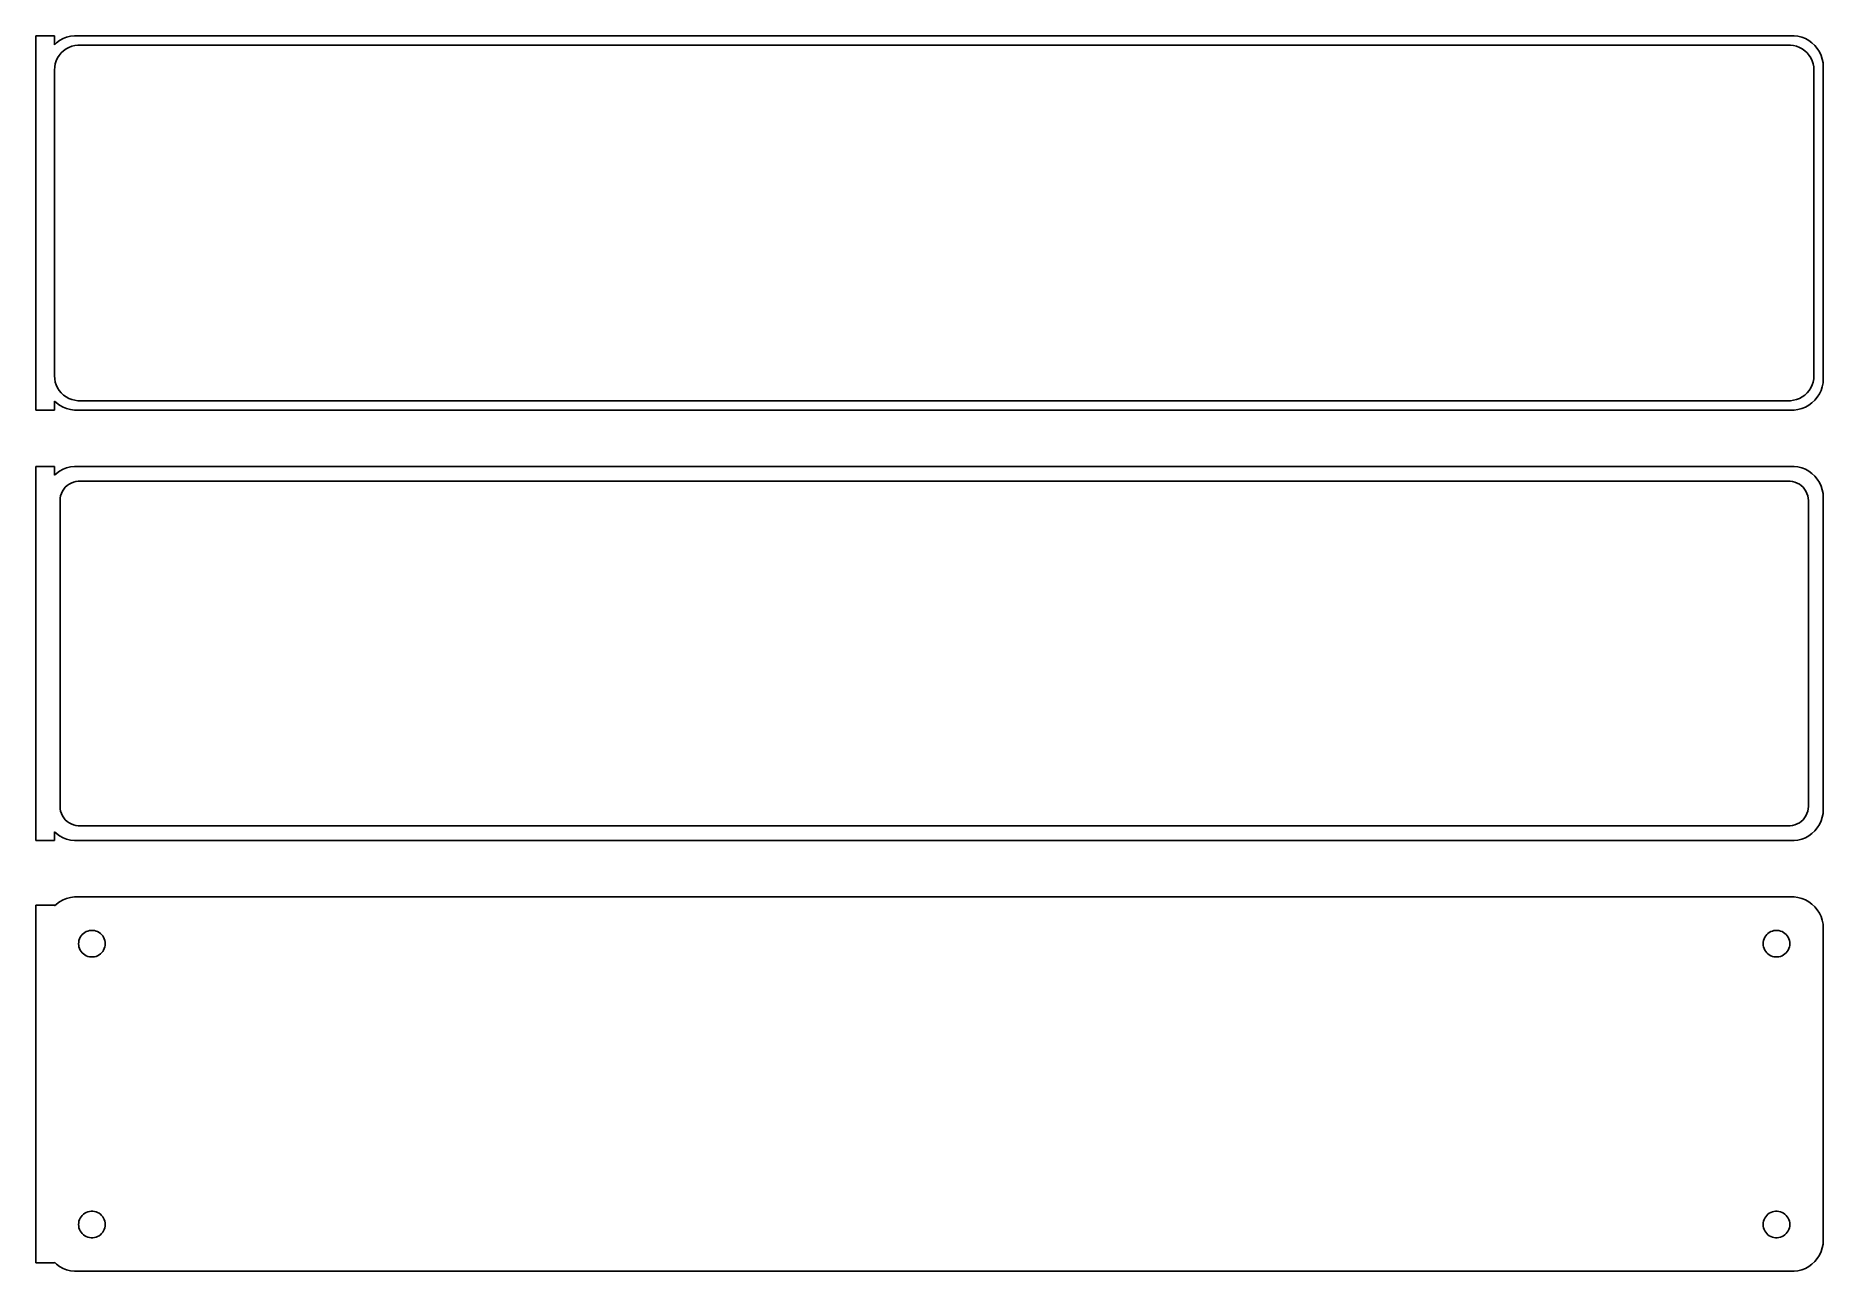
# Model space of a CAD drawing. Header units: metres. Extents: x -144 to 142, y 177 to 375.
import ezdxf

# ---------------------------------------------------------------- set-up
doc = ezdxf.new("R2010")
doc.units = ezdxf.units.M

msp = doc.modelspace()

# ---------------------------------------------------------------- linework, layer by layer
for p, q in [((-141, 374.99), (-144, 374.99)), ((-144, 374.99), (-144, 315.01)), ((-141, 373.559), (-141, 374.99)), ((-140.687, 373.853), (-141, 373.559)), ((-140.179, 374.222), (-140.687, 373.853)), ((-139.629, 374.524), (-140.179, 374.222)), ((-139.916, 372.238), (-139.55, 372.582)), ((-139.045, 374.755), (-139.629, 374.524)), ((-139.55, 372.582), (-139.143, 372.877)), ((-139.143, 372.877), (-138.703, 373.119)), ((-138.437, 374.911), (-139.045, 374.755)), ((-138.703, 373.119), (-138.236, 373.304)), ((-137.814, 374.99), (-138.437, 374.911)), ((-138.236, 373.304), (-137.75, 373.429)), ((137.814, 374.99), (-137.814, 374.99)), ((-137.75, 373.429), (-137.251, 373.492)), ((-137.251, 373.492), (137.251, 373.492)), ((137.251, 373.492), (137.75, 373.429)), ((137.75, 373.429), (138.236, 373.304)), ((138.437, 374.911), (137.814, 374.99)), ((138.236, 373.304), (138.703, 373.119)), ((139.045, 374.755), (138.437, 374.911)), ((138.703, 373.119), (139.143, 372.877)), ((139.629, 374.524), (139.045, 374.755)), ((139.143, 372.877), (139.55, 372.582)), ((139.55, 372.582), (139.916, 372.238)), ((140.179, 374.222), (139.629, 374.524)), ((140.687, 373.853), (140.179, 374.222)), ((141.145, 373.423), (140.687, 373.853)), ((141.545, 372.939), (141.145, 373.423)), ((141.882, 372.409), (141.545, 372.939)), ((-141, 369.5), (-140.968, 370.001)), ((-140.968, 370.001), (-140.874, 370.495)), ((-140.874, 370.495), (-140.719, 370.972)), ((-140.719, 370.972), (-140.505, 371.427)), ((-140.505, 371.427), (-140.236, 371.851)), ((-140.236, 371.851), (-139.916, 372.238)), ((139.916, 372.238), (140.236, 371.851)), ((140.236, 371.851), (140.505, 371.427)), ((140.505, 371.427), (140.719, 370.972)), ((140.719, 370.972), (140.874, 370.495)), ((140.874, 370.495), (140.968, 370.001)), ((140.968, 370.001), (141, 369.5)), ((142.149, 371.841), (141.882, 372.409)), ((142.343, 371.243), (142.149, 371.841)), ((142.461, 370.627), (142.343, 371.243)), ((142.5, 370), (142.461, 370.627)), ((142.5, 320), (142.5, 370)), ((-141, 320.5), (-141, 369.5)), ((141, 369.5), (141, 320.5)), ((-140.968, 319.999), (-141, 320.5)), ((-140.874, 319.505), (-140.968, 319.999)), ((-140.719, 319.028), (-140.874, 319.505)), ((-140.505, 318.573), (-140.719, 319.028)), ((-140.236, 318.149), (-140.505, 318.573)), ((-139.916, 317.762), (-140.236, 318.149)), ((140.236, 318.149), (139.916, 317.762)), ((140.505, 318.573), (140.236, 318.149)), ((140.719, 319.028), (140.505, 318.573)), ((140.874, 319.505), (140.719, 319.028)), ((140.968, 319.999), (140.874, 319.505)), ((141, 320.5), (140.968, 319.999)), ((141.882, 317.591), (142.149, 318.159)), ((142.149, 318.159), (142.343, 318.757)), ((142.343, 318.757), (142.461, 319.373)), ((142.461, 319.373), (142.5, 320)), ((-141, 316.441), (-140.687, 316.147)), ((-141, 315.01), (-141, 316.441)), ((-140.687, 316.147), (-140.179, 315.778)), ((-140.179, 315.778), (-139.629, 315.476)), ((-139.55, 317.418), (-139.916, 317.762)), ((-139.629, 315.476), (-139.045, 315.245)), ((-139.143, 317.123), (-139.55, 317.418)), ((-138.703, 316.881), (-139.143, 317.123)), ((-139.045, 315.245), (-138.437, 315.089)), ((-138.236, 316.696), (-138.703, 316.881)), ((-137.75, 316.571), (-138.236, 316.696)), ((-137.251, 316.508), (-137.75, 316.571)), ((137.251, 316.508), (-137.251, 316.508)), ((137.75, 316.571), (137.251, 316.508)), ((138.236, 316.696), (137.75, 316.571)), ((138.703, 316.881), (138.236, 316.696)), ((138.437, 315.089), (139.045, 315.245)), ((139.143, 317.123), (138.703, 316.881)), ((139.045, 315.245), (139.629, 315.476)), ((139.55, 317.418), (139.143, 317.123)), ((139.916, 317.762), (139.55, 317.418)), ((139.629, 315.476), (140.179, 315.778)), ((140.179, 315.778), (140.687, 316.147)), ((140.687, 316.147), (141.145, 316.577)), ((141.145, 316.577), (141.545, 317.061)), ((141.545, 317.061), (141.882, 317.591)), ((-144, 315.01), (-141, 315.01)), ((-138.437, 315.089), (-137.814, 315.01)), ((-137.814, 315.01), (137.814, 315.01)), ((137.814, 315.01), (138.437, 315.089)), ((-141, 305.979), (-144, 305.979)), ((-144, 305.979), (-144, 246.021)), ((-141, 304.559), (-141, 305.979)), ((-140.687, 304.853), (-141, 304.559)), ((-140.179, 305.222), (-140.687, 304.853)), ((-139.629, 305.524), (-140.179, 305.222)), ((-139.045, 305.755), (-139.629, 305.524)), ((-138.437, 305.911), (-139.045, 305.755)), ((-137.814, 305.99), (-138.437, 305.911)), ((137.814, 305.99), (-137.814, 305.99)), ((138.437, 305.911), (137.814, 305.99)), ((139.045, 305.755), (138.437, 305.911)), ((139.629, 305.524), (139.045, 305.755)), ((140.179, 305.222), (139.629, 305.524)), ((140.687, 304.853), (140.179, 305.222)), ((141.145, 304.423), (140.687, 304.853)), ((141.545, 303.939), (141.145, 304.423)), ((141.882, 303.409), (141.545, 303.939)), ((-140.113, 300.5), (-140.088, 300.89)), ((-140.088, 300.89), (-140.015, 301.274)), ((-140.015, 301.274), (-139.894, 301.646)), ((-139.894, 301.646), (-139.728, 302)), ((-139.728, 302), (-139.518, 302.33)), ((-139.518, 302.33), (-139.269, 302.631)), ((-139.269, 302.631), (-138.984, 302.899)), ((-138.984, 302.899), (-138.668, 303.128)), ((-138.668, 303.128), (-138.325, 303.317)), ((-138.325, 303.317), (-137.962, 303.461)), ((-137.962, 303.461), (-137.583, 303.558)), ((-137.583, 303.558), (-137.195, 303.607)), ((-137.195, 303.607), (137.195, 303.607)), ((137.195, 303.607), (137.583, 303.558)), ((137.583, 303.558), (137.962, 303.461)), ((137.962, 303.461), (138.325, 303.317)), ((138.325, 303.317), (138.668, 303.128)), ((138.668, 303.128), (138.984, 302.899)), ((138.984, 302.899), (139.269, 302.631)), ((139.269, 302.631), (139.518, 302.33)), ((139.518, 302.33), (139.728, 302)), ((139.728, 302), (139.894, 301.646)), ((139.894, 301.646), (140.015, 301.274)), ((140.015, 301.274), (140.088, 300.89)), ((140.088, 300.89), (140.113, 300.5)), ((142.149, 302.841), (141.882, 303.409)), ((142.343, 302.243), (142.149, 302.841)), ((142.461, 301.627), (142.343, 302.243)), ((142.5, 301), (142.461, 301.627)), ((142.5, 251), (142.5, 301)), ((-140.113, 251.5), (-140.113, 300.5)), ((140.113, 300.5), (140.113, 251.5)), ((-140.088, 251.11), (-140.113, 251.5)), ((-140.015, 250.726), (-140.088, 251.11)), ((-139.894, 250.354), (-140.015, 250.726)), ((-139.728, 250), (-139.894, 250.354)), ((-139.518, 249.67), (-139.728, 250)), ((-139.269, 249.369), (-139.518, 249.67)), ((-138.984, 249.101), (-139.269, 249.369)), ((139.269, 249.369), (138.984, 249.101)), ((139.518, 249.67), (139.269, 249.369)), ((139.728, 250), (139.518, 249.67)), ((139.894, 250.354), (139.728, 250)), ((140.015, 250.726), (139.894, 250.354)), ((140.088, 251.11), (140.015, 250.726)), ((140.113, 251.5), (140.088, 251.11)), ((142.149, 249.159), (142.343, 249.757)), ((142.343, 249.757), (142.461, 250.373)), ((142.461, 250.373), (142.5, 251)), ((-141, 246.021), (-141, 247.441)), ((-141, 247.441), (-140.687, 247.147)), ((-140.687, 247.147), (-140.179, 246.778)), ((-140.179, 246.778), (-139.629, 246.476)), ((-139.629, 246.476), (-139.045, 246.245)), ((-138.668, 248.872), (-138.984, 249.101)), ((-138.325, 248.683), (-138.668, 248.872)), ((-137.962, 248.539), (-138.325, 248.683)), ((-137.583, 248.442), (-137.962, 248.539)), ((-137.195, 248.393), (-137.583, 248.442)), ((137.195, 248.393), (-137.195, 248.393)), ((137.583, 248.442), (137.195, 248.393)), ((137.962, 248.539), (137.583, 248.442)), ((138.325, 248.683), (137.962, 248.539)), ((138.668, 248.872), (138.325, 248.683)), ((138.984, 249.101), (138.668, 248.872)), ((139.045, 246.245), (139.629, 246.476)), ((139.629, 246.476), (140.179, 246.778)), ((140.179, 246.778), (140.687, 247.147)), ((140.687, 247.147), (141.145, 247.577)), ((141.145, 247.577), (141.545, 248.061)), ((141.545, 248.061), (141.882, 248.591)), ((141.882, 248.591), (142.149, 249.159)), ((-144, 246.021), (-141, 246.021)), ((-139.045, 246.245), (-138.437, 246.089)), ((-138.437, 246.089), (-137.814, 246.01)), ((-137.814, 246.01), (137.814, 246.01)), ((137.814, 246.01), (138.437, 246.089)), ((138.437, 246.089), (139.045, 246.245)), ((-141, 235.653), (-144, 235.653)), ((-144, 235.653), (-144, 178.347)), ((-140.687, 235.853), (-141, 235.559)), ((-141, 235.559), (-141, 235.653)), ((-140.179, 236.222), (-140.687, 235.853)), ((-139.629, 236.524), (-140.179, 236.222)), ((-139.045, 236.755), (-139.629, 236.524)), ((-138.437, 236.911), (-139.045, 236.755)), ((-137.814, 236.99), (-138.437, 236.911)), ((137.814, 236.99), (-137.814, 236.99)), ((138.437, 236.911), (137.814, 236.99)), ((139.045, 236.755), (138.437, 236.911)), ((139.629, 236.524), (139.045, 236.755)), ((140.179, 236.222), (139.629, 236.524)), ((140.687, 235.853), (140.179, 236.222)), ((141.145, 235.423), (140.687, 235.853)), ((141.545, 234.939), (141.145, 235.423)), ((141.882, 234.409), (141.545, 234.939)), ((142.149, 233.841), (141.882, 234.409)), ((142.343, 233.243), (142.149, 233.841)), ((142.461, 232.627), (142.343, 233.243)), ((142.5, 232), (142.461, 232.627)), ((-137.135, 229.5), (-137.118, 229.768)), ((-137.118, 229.232), (-137.135, 229.5)), ((-137.118, 229.768), (-137.068, 230.031)), ((-137.068, 228.969), (-137.118, 229.232)), ((-137.068, 230.031), (-136.985, 230.286)), ((-136.985, 230.286), (-136.871, 230.529)), ((-136.871, 230.529), (-136.727, 230.755)), ((-136.727, 230.755), (-136.557, 230.962)), ((-136.557, 230.962), (-136.361, 231.145)), ((-136.361, 231.145), (-136.144, 231.303)), ((-136.144, 231.303), (-135.909, 231.432)), ((-135.909, 231.432), (-135.66, 231.531)), ((-135.66, 231.531), (-135.4, 231.597)), ((-135.4, 231.597), (-135.134, 231.631)), ((-135.134, 231.631), (-134.866, 231.631)), ((-134.866, 231.631), (-134.6, 231.597)), ((-134.6, 231.597), (-134.34, 231.531)), ((-134.34, 231.531), (-134.091, 231.432)), ((-134.091, 231.432), (-133.856, 231.303)), ((-133.856, 231.303), (-133.639, 231.145)), ((-133.639, 231.145), (-133.443, 230.962)), ((-133.443, 230.962), (-133.273, 230.755)), ((-133.273, 230.755), (-133.129, 230.529)), ((-133.129, 230.529), (-133.015, 230.286)), ((-133.015, 230.286), (-132.932, 230.031)), ((-132.932, 230.031), (-132.882, 229.768)), ((-132.882, 229.232), (-132.932, 228.969)), ((-132.882, 229.768), (-132.865, 229.5)), ((-132.865, 229.5), (-132.882, 229.232)), ((132.865, 229.5), (132.882, 229.768)), ((132.882, 229.232), (132.865, 229.5)), ((132.882, 229.768), (132.932, 230.031)), ((132.932, 228.969), (132.882, 229.232)), ((132.932, 230.031), (133.015, 230.286)), ((133.015, 230.286), (133.129, 230.529)), ((133.129, 230.529), (133.273, 230.755)), ((133.273, 230.755), (133.443, 230.962)), ((133.443, 230.962), (133.639, 231.145)), ((133.639, 231.145), (133.856, 231.303)), ((133.856, 231.303), (134.091, 231.432)), ((134.091, 231.432), (134.34, 231.531)), ((134.34, 231.531), (134.6, 231.597)), ((134.6, 231.597), (134.866, 231.631)), ((134.866, 231.631), (135.134, 231.631)), ((135.134, 231.631), (135.4, 231.597)), ((135.4, 231.597), (135.66, 231.531)), ((135.66, 231.531), (135.909, 231.432)), ((135.909, 231.432), (136.144, 231.303)), ((136.144, 231.303), (136.361, 231.145)), ((136.361, 231.145), (136.557, 230.962)), ((136.557, 230.962), (136.727, 230.755)), ((136.727, 230.755), (136.871, 230.529)), ((136.871, 230.529), (136.985, 230.286)), ((136.985, 230.286), (137.068, 230.031)), ((137.068, 230.031), (137.118, 229.768)), ((137.118, 229.232), (137.068, 228.969)), ((137.118, 229.768), (137.135, 229.5)), ((137.135, 229.5), (137.118, 229.232)), ((142.5, 182), (142.5, 232)), ((-136.985, 228.714), (-137.068, 228.969)), ((-136.871, 228.471), (-136.985, 228.714)), ((-136.727, 228.245), (-136.871, 228.471)), ((-136.557, 228.038), (-136.727, 228.245)), ((-136.361, 227.855), (-136.557, 228.038)), ((-136.144, 227.697), (-136.361, 227.855)), ((-135.909, 227.568), (-136.144, 227.697)), ((-135.66, 227.469), (-135.909, 227.568)), ((-135.4, 227.403), (-135.66, 227.469)), ((-135.134, 227.369), (-135.4, 227.403)), ((-134.866, 227.369), (-135.134, 227.369)), ((-134.6, 227.403), (-134.866, 227.369)), ((-134.34, 227.469), (-134.6, 227.403)), ((-134.091, 227.568), (-134.34, 227.469)), ((-133.856, 227.697), (-134.091, 227.568)), ((-133.639, 227.855), (-133.856, 227.697)), ((-133.443, 228.038), (-133.639, 227.855)), ((-133.273, 228.245), (-133.443, 228.038)), ((-133.129, 228.471), (-133.273, 228.245)), ((-133.015, 228.714), (-133.129, 228.471)), ((-132.932, 228.969), (-133.015, 228.714)), ((133.015, 228.714), (132.932, 228.969)), ((133.129, 228.471), (133.015, 228.714)), ((133.273, 228.245), (133.129, 228.471)), ((133.443, 228.038), (133.273, 228.245)), ((133.639, 227.855), (133.443, 228.038)), ((133.856, 227.697), (133.639, 227.855)), ((134.091, 227.568), (133.856, 227.697)), ((134.34, 227.469), (134.091, 227.568)), ((134.6, 227.403), (134.34, 227.469)), ((134.866, 227.369), (134.6, 227.403)), ((135.134, 227.369), (134.866, 227.369)), ((135.4, 227.403), (135.134, 227.369)), ((135.66, 227.469), (135.4, 227.403)), ((135.909, 227.568), (135.66, 227.469)), ((136.144, 227.697), (135.909, 227.568)), ((136.361, 227.855), (136.144, 227.697)), ((136.557, 228.038), (136.361, 227.855)), ((136.727, 228.245), (136.557, 228.038)), ((136.871, 228.471), (136.727, 228.245)), ((136.985, 228.714), (136.871, 228.471)), ((137.068, 228.969), (136.985, 228.714)), ((-136.361, 186.145), (-136.144, 186.303)), ((-136.144, 186.303), (-135.909, 186.432)), ((-135.909, 186.432), (-135.66, 186.531)), ((-135.66, 186.531), (-135.4, 186.597)), ((-135.4, 186.597), (-135.134, 186.631)), ((-135.134, 186.631), (-134.866, 186.631)), ((-134.866, 186.631), (-134.6, 186.597)), ((-134.6, 186.597), (-134.34, 186.531)), ((-134.34, 186.531), (-134.091, 186.432)), ((-134.091, 186.432), (-133.856, 186.303)), ((-133.856, 186.303), (-133.639, 186.145)), ((133.639, 186.145), (133.856, 186.303)), ((133.856, 186.303), (134.091, 186.432)), ((134.091, 186.432), (134.34, 186.531)), ((134.34, 186.531), (134.6, 186.597)), ((134.6, 186.597), (134.866, 186.631)), ((134.866, 186.631), (135.134, 186.631)), ((135.134, 186.631), (135.4, 186.597)), ((135.4, 186.597), (135.66, 186.531)), ((135.66, 186.531), (135.909, 186.432)), ((135.909, 186.432), (136.144, 186.303)), ((136.144, 186.303), (136.361, 186.145)), ((-137.135, 184.5), (-137.118, 184.768)), ((-137.118, 184.232), (-137.135, 184.5)), ((-137.118, 184.768), (-137.068, 185.031)), ((-137.068, 183.969), (-137.118, 184.232)), ((-137.068, 185.031), (-136.985, 185.286)), ((-136.985, 183.714), (-137.068, 183.969)), ((-136.985, 185.286), (-136.871, 185.529)), ((-136.871, 183.471), (-136.985, 183.714)), ((-136.871, 185.529), (-136.727, 185.755)), ((-136.727, 183.245), (-136.871, 183.471)), ((-136.727, 185.755), (-136.557, 185.962)), ((-136.557, 185.962), (-136.361, 186.145)), ((-133.639, 186.145), (-133.443, 185.962)), ((-133.443, 185.962), (-133.273, 185.755)), ((-133.273, 185.755), (-133.129, 185.529)), ((-133.129, 183.471), (-133.273, 183.245)), ((-133.129, 185.529), (-133.015, 185.286)), ((-133.015, 183.714), (-133.129, 183.471)), ((-133.015, 185.286), (-132.932, 185.031)), ((-132.932, 183.969), (-133.015, 183.714)), ((-132.932, 185.031), (-132.882, 184.768)), ((-132.882, 184.232), (-132.932, 183.969)), ((-132.882, 184.768), (-132.865, 184.5)), ((-132.865, 184.5), (-132.882, 184.232)), ((132.865, 184.5), (132.882, 184.768)), ((132.882, 184.232), (132.865, 184.5)), ((132.882, 184.768), (132.932, 185.031)), ((132.932, 183.969), (132.882, 184.232)), ((132.932, 185.031), (133.015, 185.286)), ((133.015, 183.714), (132.932, 183.969)), ((133.015, 185.286), (133.129, 185.529)), ((133.129, 183.471), (133.015, 183.714)), ((133.129, 185.529), (133.273, 185.755)), ((133.273, 183.245), (133.129, 183.471)), ((133.273, 185.755), (133.443, 185.962)), ((133.443, 185.962), (133.639, 186.145)), ((136.361, 186.145), (136.557, 185.962)), ((136.557, 185.962), (136.727, 185.755)), ((136.727, 185.755), (136.871, 185.529)), ((136.871, 183.471), (136.727, 183.245)), ((136.871, 185.529), (136.985, 185.286)), ((136.985, 183.714), (136.871, 183.471)), ((136.985, 185.286), (137.068, 185.031)), ((137.068, 183.969), (136.985, 183.714)), ((137.068, 185.031), (137.118, 184.768)), ((137.118, 184.232), (137.068, 183.969)), ((137.118, 184.768), (137.135, 184.5)), ((137.135, 184.5), (137.118, 184.232)), ((-136.557, 183.038), (-136.727, 183.245)), ((-136.361, 182.855), (-136.557, 183.038)), ((-136.144, 182.697), (-136.361, 182.855)), ((-135.909, 182.568), (-136.144, 182.697)), ((-135.66, 182.469), (-135.909, 182.568)), ((-135.4, 182.403), (-135.66, 182.469)), ((-135.134, 182.369), (-135.4, 182.403)), ((-134.866, 182.369), (-135.134, 182.369)), ((-134.6, 182.403), (-134.866, 182.369)), ((-134.34, 182.469), (-134.6, 182.403)), ((-134.091, 182.568), (-134.34, 182.469)), ((-133.856, 182.697), (-134.091, 182.568)), ((-133.639, 182.855), (-133.856, 182.697)), ((-133.443, 183.038), (-133.639, 182.855)), ((-133.273, 183.245), (-133.443, 183.038)), ((133.443, 183.038), (133.273, 183.245)), ((133.639, 182.855), (133.443, 183.038)), ((133.856, 182.697), (133.639, 182.855)), ((134.091, 182.568), (133.856, 182.697)), ((134.34, 182.469), (134.091, 182.568)), ((134.6, 182.403), (134.34, 182.469)), ((134.866, 182.369), (134.6, 182.403)), ((135.134, 182.369), (134.866, 182.369)), ((135.4, 182.403), (135.134, 182.369)), ((135.66, 182.469), (135.4, 182.403)), ((135.909, 182.568), (135.66, 182.469)), ((136.144, 182.697), (135.909, 182.568)), ((136.361, 182.855), (136.144, 182.697)), ((136.557, 183.038), (136.361, 182.855)), ((136.727, 183.245), (136.557, 183.038)), ((142.149, 180.159), (142.343, 180.757)), ((142.343, 180.757), (142.461, 181.373)), ((142.461, 181.373), (142.5, 182)), ((-144, 178.347), (-141, 178.347)), ((-141, 178.347), (-141, 178.441)), ((-141, 178.441), (-140.687, 178.147)), ((-140.687, 178.147), (-140.179, 177.778)), ((-140.179, 177.778), (-139.629, 177.476)), ((139.629, 177.476), (140.179, 177.778)), ((140.179, 177.778), (140.687, 178.147)), ((140.687, 178.147), (141.145, 178.577)), ((141.145, 178.577), (141.545, 179.061)), ((141.545, 179.061), (141.882, 179.591)), ((141.882, 179.591), (142.149, 180.159)), ((-139.629, 177.476), (-139.045, 177.245)), ((-139.045, 177.245), (-138.437, 177.089)), ((-138.437, 177.089), (-137.814, 177.01)), ((-137.814, 177.01), (137.814, 177.01)), ((137.814, 177.01), (138.437, 177.089)), ((138.437, 177.089), (139.045, 177.245)), ((139.045, 177.245), (139.629, 177.476))]:
    msp.add_line(p, q)

doc.saveas('drawing.dxf')
